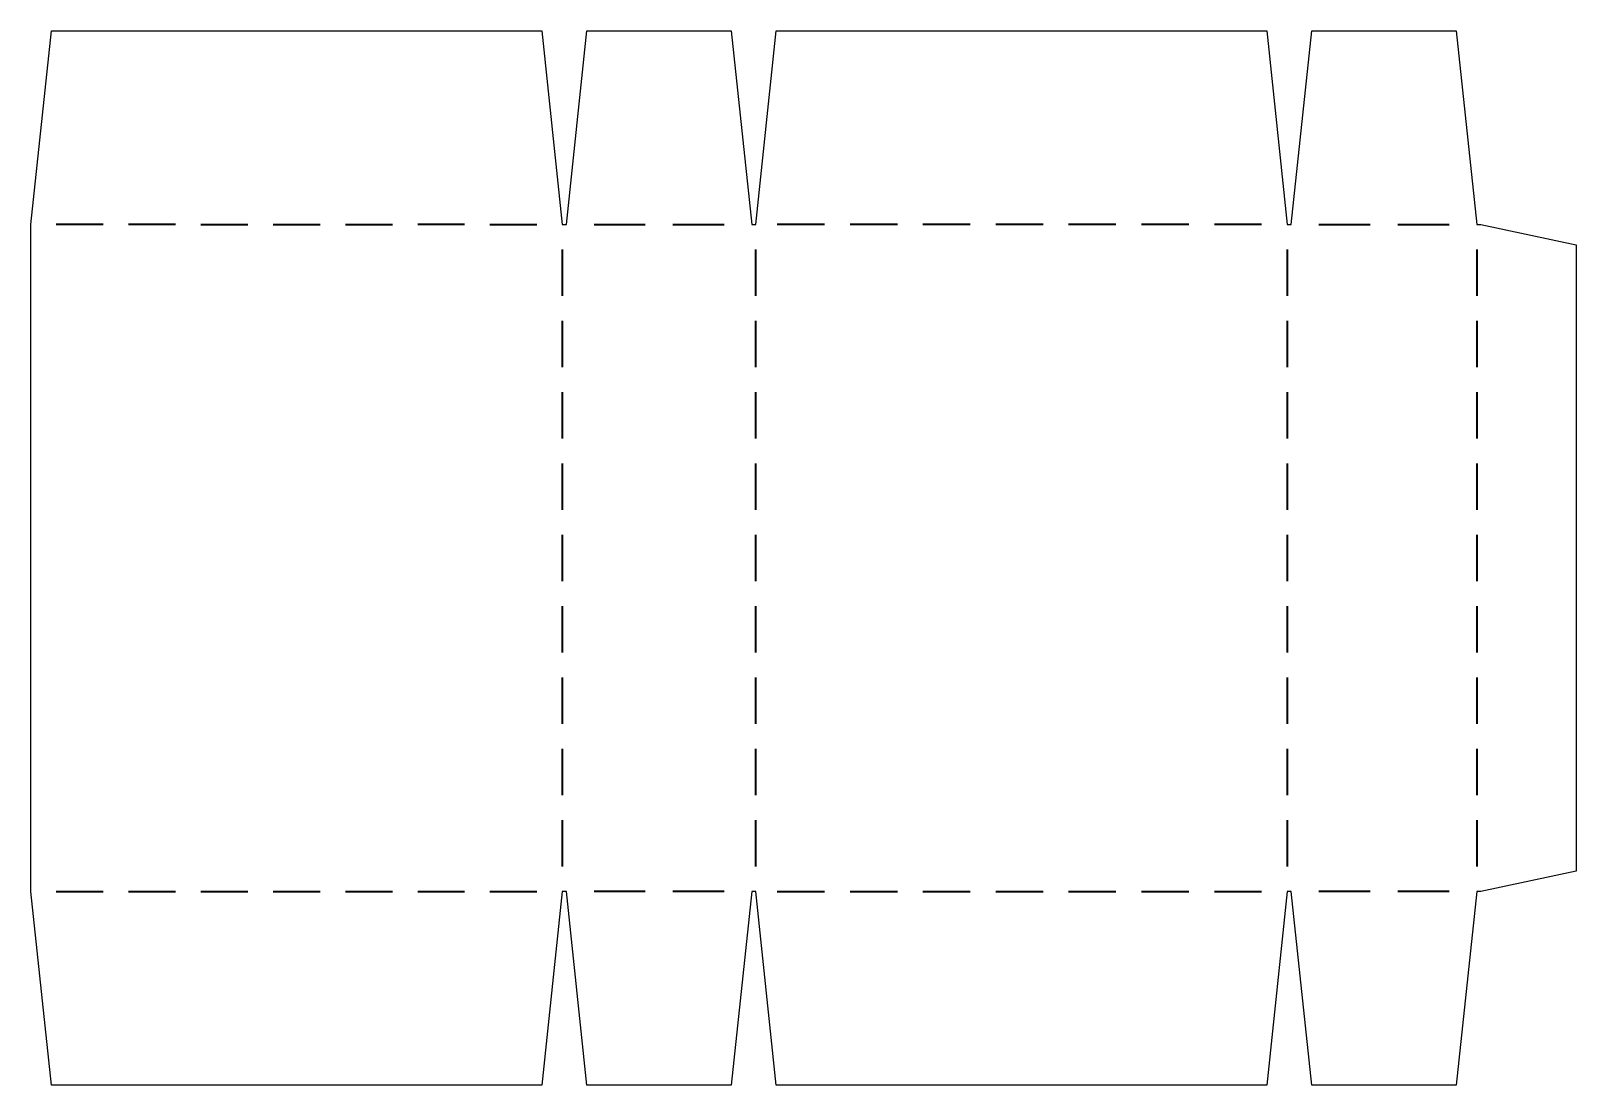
# Model space of a CAD drawing. Header units: centimetres. Extents: x -9.9 to 10.1, y -7.3 to 6.4.
import ezdxf

# ---------------------------------------------------------------- set-up
doc = ezdxf.new("R2010")
doc.units = ezdxf.units.CM
doc.header["$MEASUREMENT"] = 0
doc.layers.add('Layer 1', color=7, linetype='Continuous')

msp = doc.modelspace()

# ---------------------------------------------------------------- linework, layer by layer
at = {"layer": 'Layer 1', "color": 45}
msp.add_open_spline([(8.83826, 3.85654), (8.83826, 3.85654), (8.78534, 3.85654), (8.78534, 3.85654), (8.78534, 3.85654), (8.78534, 3.85654), (8.52076, 6.35675), (8.52076, 6.35675), (8.52076, 6.35675), (8.52076, 6.35675), (6.65555, 6.35675), (6.65555, 6.35675), (6.65555, 6.35675), (6.65555, 6.35675), (6.39097, 3.85654), (6.39097, 3.85654), (6.39097, 3.85654), (6.39097, 3.85654), (6.33805, 3.85654), (6.33805, 3.85654), (6.33805, 3.85654), (6.33805, 3.85654), (6.07347, 6.35675), (6.07347, 6.35675), (6.07347, 6.35675), (6.07347, 6.35675), (-0.25981, 6.35675), (-0.25981, 6.35675), (-0.25981, 6.35675), (-0.25981, 6.35675), (-0.52439, 3.85654), (-0.52439, 3.85654), (-0.52439, 3.85654), (-0.52439, 3.85654), (-0.57731, 3.85654), (-0.57731, 3.85654), (-0.57731, 3.85654), (-0.57731, 3.85654), (-0.84189, 6.35675), (-0.84189, 6.35675), (-0.84189, 6.35675), (-0.84189, 6.35675), (-2.7071, 6.35675), (-2.7071, 6.35675), (-2.7071, 6.35675), (-2.7071, 6.35675), (-2.97168, 3.85654), (-2.97168, 3.85654), (-2.97168, 3.85654), (-2.97168, 3.85654), (-3.0246, 3.85654), (-3.0246, 3.85654), (-3.0246, 3.85654), (-3.0246, 3.85654), (-3.28918, 6.35675), (-3.28918, 6.35675), (-3.28918, 6.35675), (-3.28918, 6.35675), (-9.62246, 6.35675), (-9.62246, 6.35675), (-9.62246, 6.35675), (-9.62246, 6.35675), (-9.88704, 3.85654), (-9.88704, 3.85654), (-9.88704, 3.85654), (-9.88704, 3.85654), (-9.88704, -4.76134), (-9.88704, -4.76134), (-9.88704, -4.76134), (-9.88704, -4.76134), (-9.62246, -7.26154), (-9.62246, -7.26154), (-9.62246, -7.26154), (-9.62246, -7.26154), (-3.28918, -7.26154), (-3.28918, -7.26154), (-3.28918, -7.26154), (-3.28918, -7.26154), (-3.0246, -4.76134), (-3.0246, -4.76134), (-3.0246, -4.76134), (-3.0246, -4.76134), (-2.97168, -4.76134), (-2.97168, -4.76134), (-2.97168, -4.76134), (-2.97168, -4.76134), (-2.7071, -7.26154), (-2.7071, -7.26154), (-2.7071, -7.26154), (-2.7071, -7.26154), (-0.84189, -7.26154), (-0.84189, -7.26154), (-0.84189, -7.26154), (-0.84189, -7.26154), (-0.57731, -4.76134), (-0.57731, -4.76134), (-0.57731, -4.76134), (-0.57731, -4.76134), (-0.52439, -4.76134), (-0.52439, -4.76134), (-0.52439, -4.76134), (-0.52439, -4.76134), (-0.25981, -7.26154), (-0.25981, -7.26154), (-0.25981, -7.26154), (-0.25981, -7.26154), (6.07347, -7.26154), (6.07347, -7.26154), (6.07347, -7.26154), (6.07347, -7.26154), (6.33805, -4.76134), (6.33805, -4.76134), (6.33805, -4.76134), (6.33805, -4.76134), (6.39097, -4.76134), (6.39097, -4.76134), (6.39097, -4.76134), (6.39097, -4.76134), (6.65555, -7.26154), (6.65555, -7.26154), (6.65555, -7.26154), (6.65555, -7.26154), (8.52076, -7.26154), (8.52076, -7.26154), (8.52076, -7.26154), (8.52076, -7.26154), (8.78534, -4.76134), (8.78534, -4.76134), (8.78534, -4.76134), (8.78534, -4.76134), (8.83826, -4.76134), (8.83826, -4.76134), (8.83826, -4.76134), (8.83826, -4.76134), (10.06931, -4.49675), (10.06931, -4.49675), (10.06931, -4.49675), (10.06931, -4.49675), (10.06931, 3.59196), (10.06931, 3.59196), (10.06931, 3.59196), (10.06931, 3.59196), (8.83826, 3.85654), (8.83826, 3.85654)], degree=3, knots=[0, 0, 0, 0, 0.02702703, 0.02702703, 0.02702703, 0.02702703, 0.05405405, 0.05405405, 0.05405405, 0.05405405, 0.08108108, 0.08108108, 0.08108108, 0.08108108, 0.10810811, 0.10810811, 0.10810811, 0.10810811, 0.13513514, 0.13513514, 0.13513514, 0.13513514, 0.16216216, 0.16216216, 0.16216216, 0.16216216, 0.18918919, 0.18918919, 0.18918919, 0.18918919, 0.21621622, 0.21621622, 0.21621622, 0.21621622, 0.24324324, 0.24324324, 0.24324324, 0.24324324, 0.27027027, 0.27027027, 0.27027027, 0.27027027, 0.2972973, 0.2972973, 0.2972973, 0.2972973, 0.32432432, 0.32432432, 0.32432432, 0.32432432, 0.35135135, 0.35135135, 0.35135135, 0.35135135, 0.37837838, 0.37837838, 0.37837838, 0.37837838, 0.40540541, 0.40540541, 0.40540541, 0.40540541, 0.43243243, 0.43243243, 0.43243243, 0.43243243, 0.45945946, 0.45945946, 0.45945946, 0.45945946, 0.48648649, 0.48648649, 0.48648649, 0.48648649, 0.51351351, 0.51351351, 0.51351351, 0.51351351, 0.54054054, 0.54054054, 0.54054054, 0.54054054, 0.56756757, 0.56756757, 0.56756757, 0.56756757, 0.59459459, 0.59459459, 0.59459459, 0.59459459, 0.62162162, 0.62162162, 0.62162162, 0.62162162, 0.64864865, 0.64864865, 0.64864865, 0.64864865, 0.67567568, 0.67567568, 0.67567568, 0.67567568, 0.7027027, 0.7027027, 0.7027027, 0.7027027, 0.72972973, 0.72972973, 0.72972973, 0.72972973, 0.75675676, 0.75675676, 0.75675676, 0.75675676, 0.78378378, 0.78378378, 0.78378378, 0.78378378, 0.81081081, 0.81081081, 0.81081081, 0.81081081, 0.83783784, 0.83783784, 0.83783784, 0.83783784, 0.86486486, 0.86486486, 0.86486486, 0.86486486, 0.89189189, 0.89189189, 0.89189189, 0.89189189, 0.91891892, 0.91891892, 0.91891892, 0.91891892, 0.94594595, 0.94594595, 0.94594595, 0.94594595, 1, 1, 1, 1], dxfattribs=at)
at = {"layer": 'Layer 1', "color": 7, "lineweight": 35}
for points in [[(-8.95346, 3.85654), (-8.95346, 3.85654), (-9.55967, 3.85654), (-9.55967, 3.85654)], [(-8.01988, 3.85654), (-8.01988, 3.85654), (-8.62612, 3.85654), (-8.62612, 3.85654)], [(-7.69251, 3.85654), (-7.69251, 3.85654), (-7.0863, 3.85654), (-7.0863, 3.85654)], [(-6.75893, 3.85654), (-6.75893, 3.85654), (-6.15271, 3.85654), (-6.15271, 3.85654)], [(-5.82534, 3.85654), (-5.82534, 3.85654), (-5.21913, 3.85654), (-5.21913, 3.85654)], [(-4.28555, 3.85654), (-4.28555, 3.85654), (-4.89179, 3.85654), (-4.89179, 3.85654)], [(-3.95818, 3.85654), (-3.95818, 3.85654), (-3.35194, 3.85654), (-3.35194, 3.85654)], [(-2.61449, 3.85654), (-2.61449, 3.85654), (-1.95306, 3.85654), (-1.95306, 3.85654)], [(-1.5959, 3.85654), (-1.5959, 3.85654), (-0.93447, 3.85654), (-0.93447, 3.85654)], [(0.36347, 3.85654), (0.36347, 3.85654), (-0.24743, 3.85654), (-0.24743, 3.85654)], [(1.30425, 3.85654), (1.30425, 3.85654), (0.69335, 3.85654), (0.69335, 3.85654)], [(2.24503, 3.85654), (2.24503, 3.85654), (1.63413, 3.85654), (1.63413, 3.85654)], [(3.18581, 3.85654), (3.18581, 3.85654), (2.57491, 3.85654), (2.57491, 3.85654)], [(4.12659, 3.85654), (4.12659, 3.85654), (3.51569, 3.85654), (3.51569, 3.85654)], [(5.06739, 3.85654), (5.06739, 3.85654), (4.4565, 3.85654), (4.4565, 3.85654)], [(6.00817, 3.85654), (6.00817, 3.85654), (5.39728, 3.85654), (5.39728, 3.85654)], [(6.74813, 3.85654), (6.74813, 3.85654), (7.40956, 3.85654), (7.40956, 3.85654)], [(7.76675, 3.85654), (7.76675, 3.85654), (8.42818, 3.85654), (8.42818, 3.85654)], [(-3.0246, 3.53338), (-3.0246, 3.53338), (-3.0246, 2.93492), (-3.0246, 2.93492)], [(-0.52439, 2.93492), (-0.52439, 2.93492), (-0.52439, 3.53338), (-0.52439, 3.53338)], [(6.33845, 3.53338), (6.33845, 3.53338), (6.33845, 2.93492), (6.33845, 2.93492)], [(8.78534, 3.53338), (8.78534, 3.53338), (8.78534, 2.93492), (8.78534, 2.93492)], [(-3.0246, 2.61173), (-3.0246, 2.61173), (-3.0246, 2.01327), (-3.0246, 2.01327)], [(-0.52439, 2.01327), (-0.52439, 2.01327), (-0.52439, 2.61173), (-0.52439, 2.61173)], [(6.33845, 2.61173), (6.33845, 2.61173), (6.33845, 2.01327), (6.33845, 2.01327)], [(8.78534, 2.61173), (8.78534, 2.61173), (8.78534, 2.01327), (8.78534, 2.01327)], [(-3.0246, 1.69011), (-3.0246, 1.69011), (-3.0246, 1.09165), (-3.0246, 1.09165)], [(-0.52439, 1.09164), (-0.52439, 1.09164), (-0.52439, 1.6901), (-0.52439, 1.6901)], [(6.33845, 1.69011), (6.33845, 1.69011), (6.33845, 1.09165), (6.33845, 1.09165)], [(8.78534, 1.69011), (8.78534, 1.69011), (8.78534, 1.09165), (8.78534, 1.09165)], [(-3.0246, 0.76846), (-3.0246, 0.76846), (-3.0246, 0.17), (-3.0246, 0.17)], [(-0.52439, 0.17), (-0.52439, 0.17), (-0.52439, 0.76846), (-0.52439, 0.76846)], [(6.33845, 0.76846), (6.33845, 0.76846), (6.33845, 0.17), (6.33845, 0.17)], [(8.78534, 0.76846), (8.78534, 0.76846), (8.78534, 0.17), (8.78534, 0.17)], [(-3.0246, -0.15317), (-3.0246, -0.15317), (-3.0246, -0.75163), (-3.0246, -0.75163)], [(-0.52439, -0.75163), (-0.52439, -0.75163), (-0.52439, -0.15317), (-0.52439, -0.15317)], [(6.33845, -0.15317), (6.33845, -0.15317), (6.33845, -0.75163), (6.33845, -0.75163)], [(8.78534, -0.15317), (8.78534, -0.15317), (8.78534, -0.75163), (8.78534, -0.75163)], [(-3.0246, -1.07479), (-3.0246, -1.07479), (-3.0246, -1.67325), (-3.0246, -1.67325)], [(-0.52439, -1.67325), (-0.52439, -1.67325), (-0.52439, -1.07479), (-0.52439, -1.07479)], [(6.33845, -1.07479), (6.33845, -1.07479), (6.33845, -1.67325), (6.33845, -1.67325)], [(8.78534, -1.07479), (8.78534, -1.07479), (8.78534, -1.67325), (8.78534, -1.67325)], [(-3.0246, -1.99644), (-3.0246, -1.99644), (-3.0246, -2.5949), (-3.0246, -2.5949)], [(-0.52439, -2.5949), (-0.52439, -2.5949), (-0.52439, -1.99644), (-0.52439, -1.99644)], [(6.33845, -1.99644), (6.33845, -1.99644), (6.33845, -2.5949), (6.33845, -2.5949)], [(8.78534, -1.99644), (8.78534, -1.99644), (8.78534, -2.5949), (8.78534, -2.5949)], [(-3.0246, -2.91806), (-3.0246, -2.91806), (-3.0246, -3.51652), (-3.0246, -3.51652)], [(-0.52439, -3.51652), (-0.52439, -3.51652), (-0.52439, -2.91806), (-0.52439, -2.91806)], [(6.33845, -2.91806), (6.33845, -2.91806), (6.33845, -3.51652), (6.33845, -3.51652)], [(8.78534, -2.91806), (8.78534, -2.91806), (8.78534, -3.51652), (8.78534, -3.51652)], [(-3.0246, -3.83971), (-3.0246, -3.83971), (-3.0246, -4.43817), (-3.0246, -4.43817)], [(-0.52439, -4.43817), (-0.52439, -4.43817), (-0.52439, -3.83971), (-0.52439, -3.83971)], [(6.33845, -3.83971), (6.33845, -3.83971), (6.33845, -4.43817), (6.33845, -4.43817)], [(8.78534, -3.83971), (8.78534, -3.83971), (8.78534, -4.43817), (8.78534, -4.43817)], [(-9.55967, -4.76134), (-9.55967, -4.76134), (-8.95343, -4.76134), (-8.95343, -4.76134)], [(-8.62609, -4.76134), (-8.62609, -4.76134), (-8.01985, -4.76134), (-8.01985, -4.76134)], [(-7.69251, -4.76134), (-7.69251, -4.76134), (-7.0863, -4.76134), (-7.0863, -4.76134)], [(-6.75893, -4.76134), (-6.75893, -4.76134), (-6.15271, -4.76134), (-6.15271, -4.76134)], [(-5.82534, -4.76134), (-5.82534, -4.76134), (-5.21913, -4.76134), (-5.21913, -4.76134)], [(-4.89176, -4.76134), (-4.89176, -4.76134), (-4.28552, -4.76134), (-4.28552, -4.76134)], [(-3.95818, -4.76134), (-3.95818, -4.76134), (-3.35194, -4.76134), (-3.35194, -4.76134)], [(-1.95309, -4.76134), (-1.95309, -4.76134), (-2.61452, -4.76134), (-2.61452, -4.76134)], [(-0.9345, -4.76134), (-0.9345, -4.76134), (-1.59593, -4.76134), (-1.59593, -4.76134)], [(-0.24743, -4.76134), (-0.24743, -4.76134), (0.36347, -4.76134), (0.36347, -4.76134)], [(0.69335, -4.76134), (0.69335, -4.76134), (1.30425, -4.76134), (1.30425, -4.76134)], [(1.63413, -4.76134), (1.63413, -4.76134), (2.24503, -4.76134), (2.24503, -4.76134)], [(2.57491, -4.76134), (2.57491, -4.76134), (3.18581, -4.76134), (3.18581, -4.76134)], [(3.51572, -4.76134), (3.51572, -4.76134), (4.12661, -4.76134), (4.12661, -4.76134)], [(4.4565, -4.76134), (4.4565, -4.76134), (5.06739, -4.76134), (5.06739, -4.76134)], [(5.39728, -4.76134), (5.39728, -4.76134), (6.00817, -4.76134), (6.00817, -4.76134)], [(7.40956, -4.76134), (7.40956, -4.76134), (6.74813, -4.76134), (6.74813, -4.76134)], [(8.42816, -4.76134), (8.42816, -4.76134), (7.76672, -4.76134), (7.76672, -4.76134)]]:
    msp.add_open_spline(points, degree=3, dxfattribs=at)

doc.saveas('drawing.dxf')
